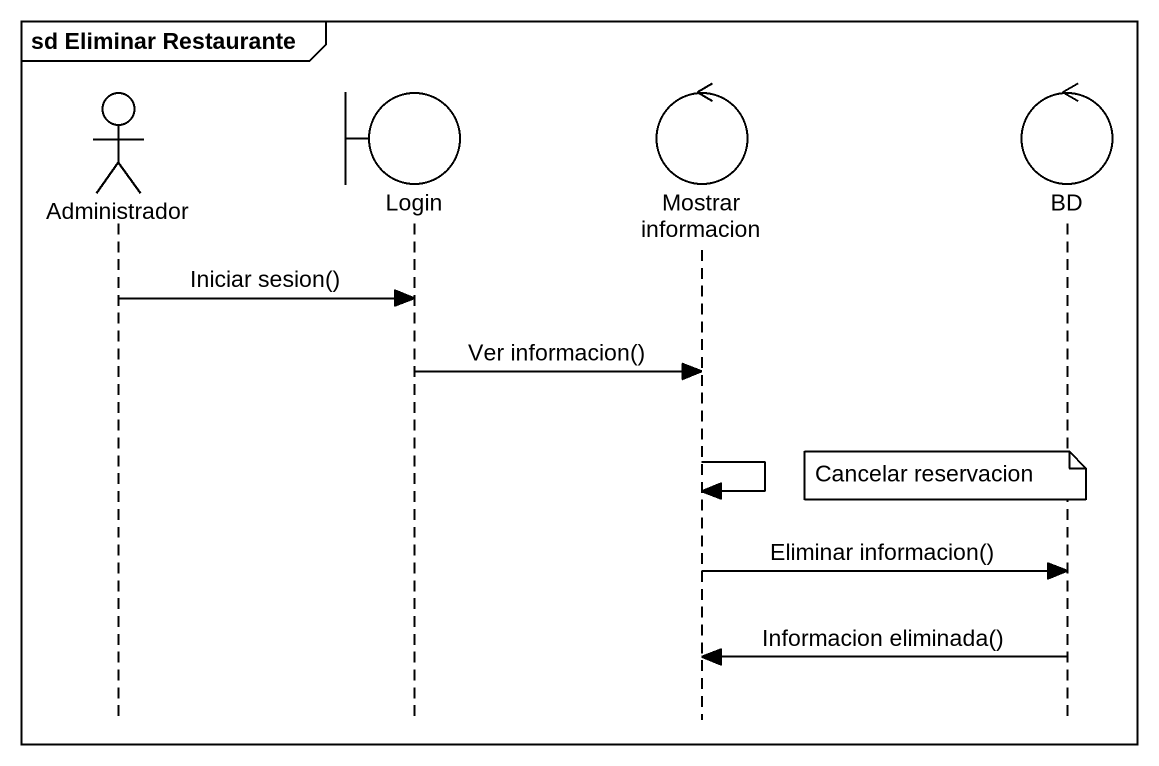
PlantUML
@startuml
mainframe sd Eliminar Restaurante
hide footbox
actor Administrador
boundary Login
control "Mostrar informacion" as Mostrar_informacion
control BD

Administrador -> Login : Iniciar sesion()
Login -> Mostrar_informacion : Ver informacion()
Mostrar_informacion -> Mostrar_informacion
note over BD : Cancelar reservacion
Mostrar_informacion -> BD : Eliminar informacion()
BD -> Mostrar_informacion : Informacion eliminada()
@enduml
